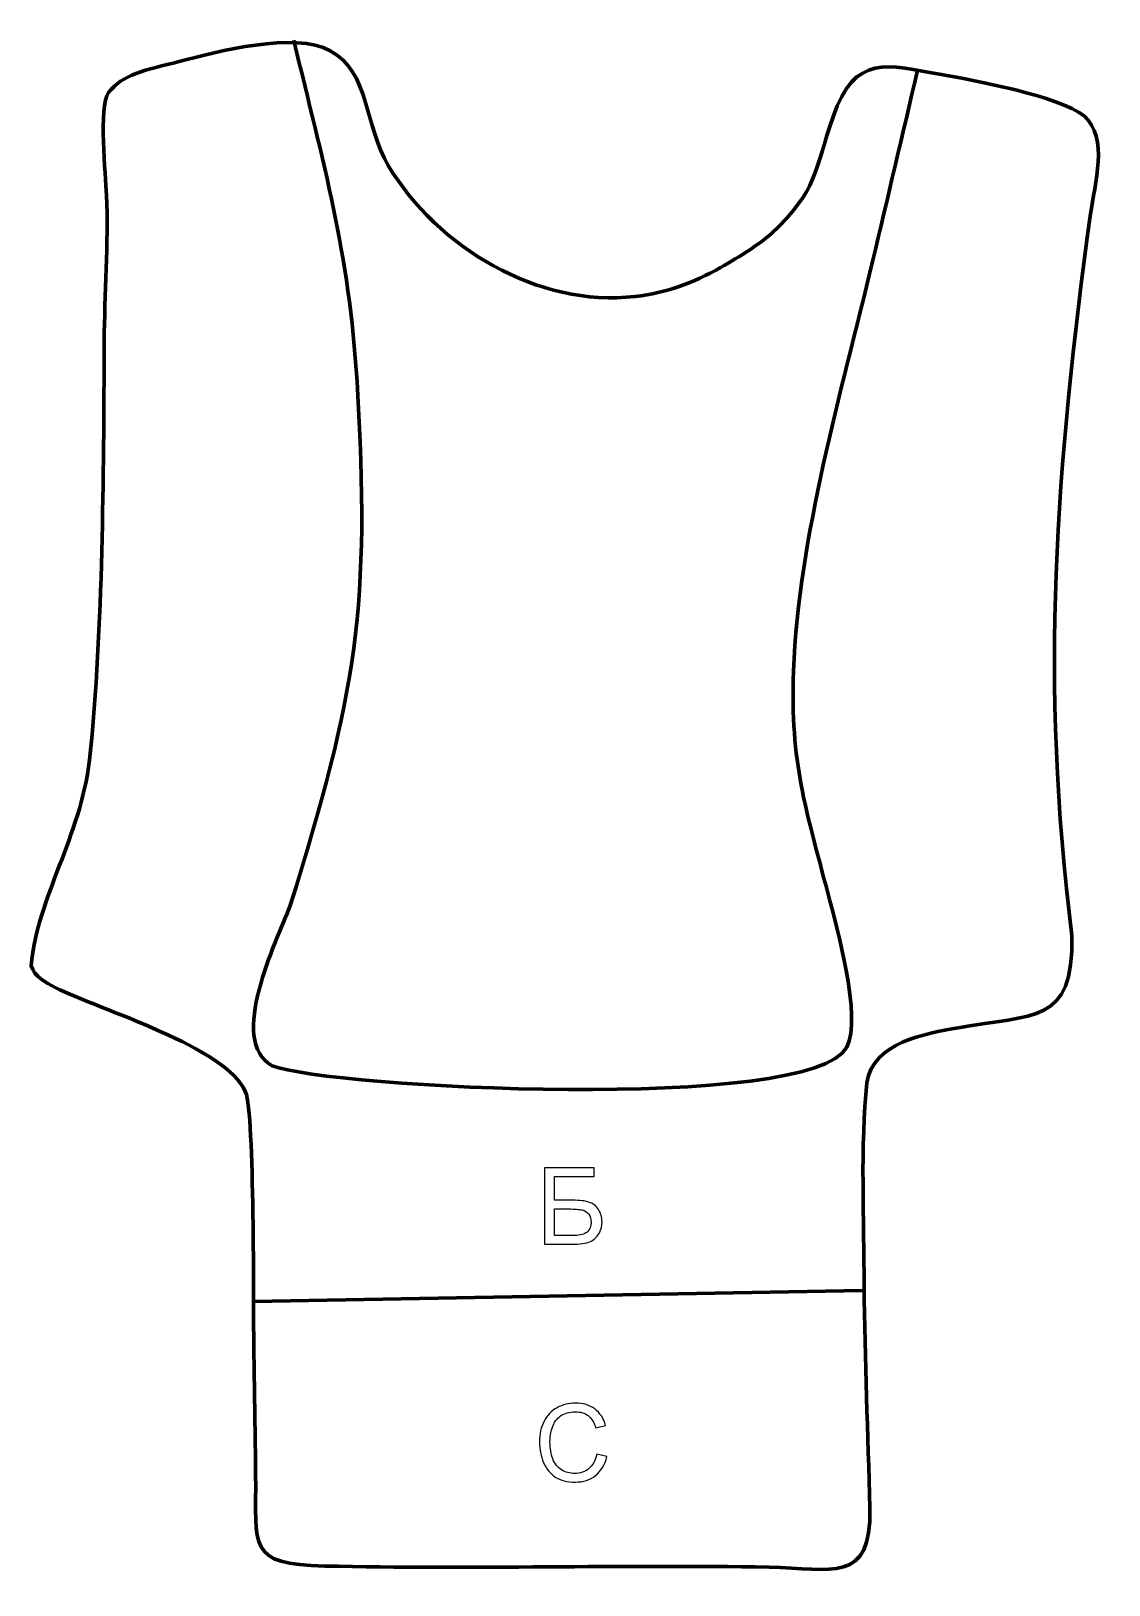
# Model space of a CAD drawing. Header units: millimetres. Extents: x -427 to -171, y 168 to 538.
import ezdxf

# ---------------------------------------------------------------- set-up
doc = ezdxf.new("R2010")
doc.units = ezdxf.units.MM
doc.header["$MEASUREMENT"] = 0
doc.layers.add('layer 2', color=7, linetype='Continuous')
doc.layers.add('layer 3', color=7, linetype='Continuous')

msp = doc.modelspace()

# ---------------------------------------------------------------- linework, layer by layer
at = {"layer": 'layer 2', "color": 140, "lineweight": 158}
msp.add_open_spline([(-364.7914, 535.4522), (-357.7008, 505.8708), (-351.6674, 485.1668), (-349.7248, 454.1803), (-349.7248, 454.1803), (-346.5071, 400.5771), (-349.7223, 380.3355), (-365.704, 329.2486), (-365.704, 329.2486), (-368.948, 321.0473), (-380.6882, 297.1957), (-369.9461, 291.3427), (-369.9461, 291.3427), (-356.4345, 286.0223), (-241.2512, 280.0598), (-233.1257, 295.7454), (-233.1257, 295.7454), (-229.4412, 302.8581), (-235.4545, 324.2081), (-237.5522, 332.2095), (-237.5522, 332.2095), (-242.9206, 352.6866), (-246.524, 363.2436), (-245.8094, 385.2415), (-245.8094, 385.2415), (-244.399, 417.9527), (-234.5471, 451.0406), (-226.9667, 482.797), (-226.9667, 482.797), (-223.3799, 497.9691), (-219.7863, 513.1386), (-216.2559, 528.3241)], degree=3, knots=[0, 0, 0, 0, 0.11111111, 0.11111111, 0.11111111, 0.11111111, 0.22222222, 0.22222222, 0.22222222, 0.22222222, 0.33333333, 0.33333333, 0.33333333, 0.33333333, 0.44444444, 0.44444444, 0.44444444, 0.44444444, 0.55555556, 0.55555556, 0.55555556, 0.55555556, 0.66666667, 0.66666667, 0.66666667, 0.66666667, 0.77777778, 0.77777778, 0.77777778, 0.77777778, 1, 1, 1, 1], dxfattribs=at)
at = {"layer": 'layer 2', "color": 142}
for points, knots in [([(-305.1046, 267.0634), (-305.1046, 267.0634), (-293.2936, 267.0634), (-293.2936, 267.0634), (-293.2936, 267.0634), (-293.2936, 267.0634), (-293.2936, 264.9298), (-293.2936, 264.9298), (-293.2936, 264.9298), (-293.2936, 264.9298), (-302.6916, 264.9298), (-302.6916, 264.9298), (-302.6916, 264.9298), (-302.6916, 264.9298), (-302.6916, 259.3164), (-302.6916, 259.3164), (-302.6916, 259.3164), (-302.6916, 259.3164), (-298.3482, 259.3164), (-298.3482, 259.3164), (-298.3482, 259.3164), (-296.7438, 259.3164), (-295.4695, 259.164), (-294.5213, 258.855), (-294.5213, 258.855), (-293.573, 258.5502), (-292.8152, 257.9744), (-292.2437, 257.1235), (-292.2437, 257.1235), (-291.6722, 256.2769), (-291.3886, 255.2905), (-291.3886, 254.1644), (-291.3886, 254.1644), (-291.3886, 253.2458), (-291.5918, 252.3864), (-292.0024, 251.5906), (-292.0024, 251.5906), (-292.4131, 250.7905), (-293.0227, 250.1385), (-293.8355, 249.6348), (-293.8355, 249.6348), (-294.644, 249.131), (-296.0283, 248.877), (-297.9799, 248.877), (-297.9799, 248.877), (-297.9799, 248.877), (-305.1046, 248.877), (-305.1046, 248.877), (-305.1046, 248.877), (-305.1046, 248.877), (-305.1046, 267.0634), (-305.1046, 267.0634)], [0, 0, 0, 0, 0.07142857, 0.07142857, 0.07142857, 0.07142857, 0.14285714, 0.14285714, 0.14285714, 0.14285714, 0.21428571, 0.21428571, 0.21428571, 0.21428571, 0.28571429, 0.28571429, 0.28571429, 0.28571429, 0.35714286, 0.35714286, 0.35714286, 0.35714286, 0.42857143, 0.42857143, 0.42857143, 0.42857143, 0.5, 0.5, 0.5, 0.5, 0.57142857, 0.57142857, 0.57142857, 0.57142857, 0.64285714, 0.64285714, 0.64285714, 0.64285714, 0.71428571, 0.71428571, 0.71428571, 0.71428571, 0.78571429, 0.78571429, 0.78571429, 0.78571429, 0.85714286, 0.85714286, 0.85714286, 0.85714286, 1, 1, 1, 1]), ([(-302.6916, 250.9344), (-302.6916, 250.9344), (-297.8783, 250.9344), (-297.8783, 250.9344), (-297.8783, 250.9344), (-296.5787, 250.9344), (-295.605, 251.1969), (-294.9531, 251.726), (-294.9531, 251.726), (-294.3054, 252.2552), (-293.9794, 253.0468), (-293.9794, 254.1009), (-293.9794, 254.1009), (-293.9794, 254.8545), (-294.1657, 255.481), (-294.5382, 255.9848), (-294.5382, 255.9848), (-294.9107, 256.4885), (-295.4272, 256.823), (-296.0876, 256.9881), (-296.0876, 256.9881), (-296.7522, 257.1532), (-297.8825, 257.2336), (-299.4785, 257.2336), (-299.4785, 257.2336), (-299.4785, 257.2336), (-302.6916, 257.2336), (-302.6916, 257.2336), (-302.6916, 257.2336), (-302.6916, 257.2336), (-302.6916, 250.9344), (-302.6916, 250.9344)], [0, 0, 0, 0, 0.11111111, 0.11111111, 0.11111111, 0.11111111, 0.22222222, 0.22222222, 0.22222222, 0.22222222, 0.33333333, 0.33333333, 0.33333333, 0.33333333, 0.44444444, 0.44444444, 0.44444444, 0.44444444, 0.55555556, 0.55555556, 0.55555556, 0.55555556, 0.66666667, 0.66666667, 0.66666667, 0.66666667, 0.77777778, 0.77777778, 0.77777778, 0.77777778, 1, 1, 1, 1]), ([(-292.6331, 198.9002), (-292.6331, 198.9002), (-290.2201, 198.2906), (-290.2201, 198.2906), (-290.2201, 198.2906), (-290.7239, 196.3137), (-291.6298, 194.8108), (-292.9379, 193.7737), (-292.9379, 193.7737), (-294.246, 192.7365), (-295.8462, 192.2158), (-297.7385, 192.2158), (-297.7385, 192.2158), (-299.6943, 192.2158), (-301.286, 192.6137), (-302.5137, 193.4138), (-302.5137, 193.4138), (-303.7414, 194.2097), (-304.6727, 195.3654), (-305.3119, 196.8767), (-305.3119, 196.8767), (-305.9512, 198.3922), (-306.2729, 200.0136), (-306.2729, 201.7493), (-306.2729, 201.7493), (-306.2729, 203.6416), (-305.9131, 205.2926), (-305.1892, 206.7023), (-305.1892, 206.7023), (-304.4653, 208.112), (-303.4366, 209.183), (-302.1031, 209.9154), (-302.1031, 209.9154), (-300.7696, 210.6477), (-299.3006, 211.0118), (-297.7004, 211.0118), (-297.7004, 211.0118), (-295.8801, 211.0118), (-294.3518, 210.5504), (-293.1157, 209.6233), (-293.1157, 209.6233), (-291.8753, 208.6962), (-291.0117, 207.3965), (-290.5249, 205.7201), (-290.5249, 205.7201), (-290.5249, 205.7201), (-292.8871, 205.1613), (-292.8871, 205.1613), (-292.8871, 205.1613), (-293.3062, 206.4821), (-293.92, 207.4473), (-294.7201, 208.0485), (-294.7201, 208.0485), (-295.5202, 208.6538), (-296.5278, 208.9544), (-297.7427, 208.9544), (-297.7427, 208.9544), (-299.1355, 208.9544), (-300.3039, 208.62), (-301.2395, 207.9511), (-301.2395, 207.9511), (-302.175, 207.2822), (-302.8354, 206.3805), (-303.2122, 205.2545), (-303.2122, 205.2545), (-303.5932, 204.1242), (-303.7837, 202.96), (-303.7837, 201.762), (-303.7837, 201.762), (-303.7837, 200.2168), (-303.5593, 198.8664), (-303.1106, 197.7149), (-303.1106, 197.7149), (-302.6619, 196.5592), (-301.9634, 195.6998), (-301.0151, 195.1283), (-301.0151, 195.1283), (-300.0668, 194.5568), (-299.0424, 194.2732), (-297.9375, 194.2732), (-297.9375, 194.2732), (-296.5913, 194.2732), (-295.4567, 194.6627), (-294.5254, 195.4374), (-294.5254, 195.4374), (-293.5941, 196.2163), (-292.9633, 197.3678), (-292.6331, 198.9002)], [0, 0, 0, 0, 0.04347826, 0.04347826, 0.04347826, 0.04347826, 0.08695652, 0.08695652, 0.08695652, 0.08695652, 0.13043478, 0.13043478, 0.13043478, 0.13043478, 0.17391304, 0.17391304, 0.17391304, 0.17391304, 0.2173913, 0.2173913, 0.2173913, 0.2173913, 0.26086957, 0.26086957, 0.26086957, 0.26086957, 0.30434783, 0.30434783, 0.30434783, 0.30434783, 0.34782609, 0.34782609, 0.34782609, 0.34782609, 0.39130435, 0.39130435, 0.39130435, 0.39130435, 0.43478261, 0.43478261, 0.43478261, 0.43478261, 0.47826087, 0.47826087, 0.47826087, 0.47826087, 0.52173913, 0.52173913, 0.52173913, 0.52173913, 0.56521739, 0.56521739, 0.56521739, 0.56521739, 0.60869565, 0.60869565, 0.60869565, 0.60869565, 0.65217391, 0.65217391, 0.65217391, 0.65217391, 0.69565217, 0.69565217, 0.69565217, 0.69565217, 0.73913043, 0.73913043, 0.73913043, 0.73913043, 0.7826087, 0.7826087, 0.7826087, 0.7826087, 0.82608696, 0.82608696, 0.82608696, 0.82608696, 0.86956522, 0.86956522, 0.86956522, 0.86956522, 0.91304348, 0.91304348, 0.91304348, 0.91304348, 1, 1, 1, 1])]:
    msp.add_open_spline(points, degree=3, knots=knots, dxfattribs=at)
at = {"layer": 'layer 2', "color": 140, "lineweight": 158}
msp.add_open_spline([(-374.3584, 235.2155), (-374.3584, 235.2155), (-229.3239, 237.7958), (-229.3239, 237.7958)], degree=3, dxfattribs=at)
at = {"layer": 'layer 3', "color": 242, "lineweight": 158}
msp.add_open_spline([(-176.6042, 517.455), (-170.6768, 512.2606), (-174.0588, 501.2169), (-175.0733, 494.1403), (-175.0733, 494.1403), (-183.2645, 433.9653), (-187.1775, 382.9371), (-179.4892, 322.2516), (-179.4892, 322.2516), (-179.1174, 300.9453), (-188.6148, 303.6709), (-206.5687, 300.3666), (-206.5687, 300.3666), (-214.5077, 298.9055), (-226.8154, 297.0174), (-228.3137, 287.2785), (-228.3137, 287.2785), (-229.8827, 272.653), (-229.0027, 254.1075), (-228.9559, 239.0353), (-228.9559, 239.0353), (-228.8495, 221.2068), (-228.0185, 203.7586), (-227.6044, 186.0088), (-227.6044, 186.0088), (-227.178, 167.7346), (-236.7142, 171.6827), (-251.5977, 171.9724), (-251.5977, 171.9724), (-286.8234, 172.5614), (-322.3192, 171.4253), (-357.4043, 172.239), (-357.4043, 172.239), (-376.0609, 172.6716), (-373.6552, 176.6488), (-373.8778, 194.0101), (-373.8778, 194.0101), (-373.9987, 203.4394), (-374.11, 212.8744), (-374.2928, 222.3024), (-374.2928, 222.3024), (-374.2928, 222.3024), (-374.3221, 223.7637), (-374.3221, 223.7637), (-374.3221, 223.7637), (-374.4166, 233.186), (-374.1087, 279.9133), (-376.2704, 285.0605), (-376.2704, 285.0605), (-380.7652, 295.7632), (-410.8041, 304.5851), (-421.6007, 309.9507), (-421.6007, 309.9507), (-423.8837, 311.1344), (-426.5228, 312.5503), (-427.3519, 315.1485), (-427.3519, 315.1485), (-425.7029, 331.8755), (-415.7036, 345.4569), (-413.4047, 364.1193), (-413.4047, 364.1193), (-410.1448, 396.5269), (-410.1089, 430.9836), (-409.9302, 463.6331), (-409.9302, 463.6331), (-409.8679, 475.0292), (-408.8776, 487.0577), (-409.3748, 498.606), (-409.3748, 498.606), (-409.5737, 503.2269), (-411.3565, 519.5864), (-408.877, 522.9921), (-408.877, 522.9921), (-405.7299, 527.3145), (-400.071, 528.3699), (-392.0745, 530.41), (-392.0745, 530.41), (-382.8944, 532.752), (-364.6025, 537.6382), (-356.0879, 532.9215), (-356.0879, 532.9215), (-346.5186, 527.6207), (-348.0336, 515.1874), (-342.2938, 505.6286), (-342.2938, 505.6286), (-330.6368, 486.2155), (-306.6257, 471.7352), (-283.5083, 474.4633), (-283.5083, 474.4633), (-275.941, 475.3563), (-269.7862, 477.659), (-263.1633, 481.3476), (-263.1633, 481.3476), (-258.3541, 484.131), (-254.1426, 486.6914), (-251.0801, 489.4056), (-251.0801, 489.4056), (-240.0158, 499.7596), (-240.8101, 504.4484), (-236.3768, 517.1987), (-236.3768, 517.1987), (-231.1121, 532.3402), (-223.551, 529.5805), (-210.5085, 527.2768), (-210.5085, 527.2768), (-202.503, 525.8627), (-182.8201, 522.2026), (-176.6042, 517.455)], degree=3, knots=[0, 0, 0, 0, 0.03571429, 0.03571429, 0.03571429, 0.03571429, 0.07142857, 0.07142857, 0.07142857, 0.07142857, 0.10714286, 0.10714286, 0.10714286, 0.10714286, 0.14285714, 0.14285714, 0.14285714, 0.14285714, 0.17857143, 0.17857143, 0.17857143, 0.17857143, 0.21428571, 0.21428571, 0.21428571, 0.21428571, 0.25, 0.25, 0.25, 0.25, 0.28571429, 0.28571429, 0.28571429, 0.28571429, 0.32142857, 0.32142857, 0.32142857, 0.32142857, 0.35714286, 0.35714286, 0.35714286, 0.35714286, 0.39285714, 0.39285714, 0.39285714, 0.39285714, 0.42857143, 0.42857143, 0.42857143, 0.42857143, 0.46428571, 0.46428571, 0.46428571, 0.46428571, 0.5, 0.5, 0.5, 0.5, 0.53571429, 0.53571429, 0.53571429, 0.53571429, 0.57142857, 0.57142857, 0.57142857, 0.57142857, 0.60714286, 0.60714286, 0.60714286, 0.60714286, 0.64285714, 0.64285714, 0.64285714, 0.64285714, 0.67857143, 0.67857143, 0.67857143, 0.67857143, 0.71428571, 0.71428571, 0.71428571, 0.71428571, 0.75, 0.75, 0.75, 0.75, 0.78571429, 0.78571429, 0.78571429, 0.78571429, 0.82142857, 0.82142857, 0.82142857, 0.82142857, 0.85714286, 0.85714286, 0.85714286, 0.85714286, 0.89285714, 0.89285714, 0.89285714, 0.89285714, 0.92857143, 0.92857143, 0.92857143, 0.92857143, 1, 1, 1, 1], dxfattribs=at)

doc.saveas('drawing.dxf')
